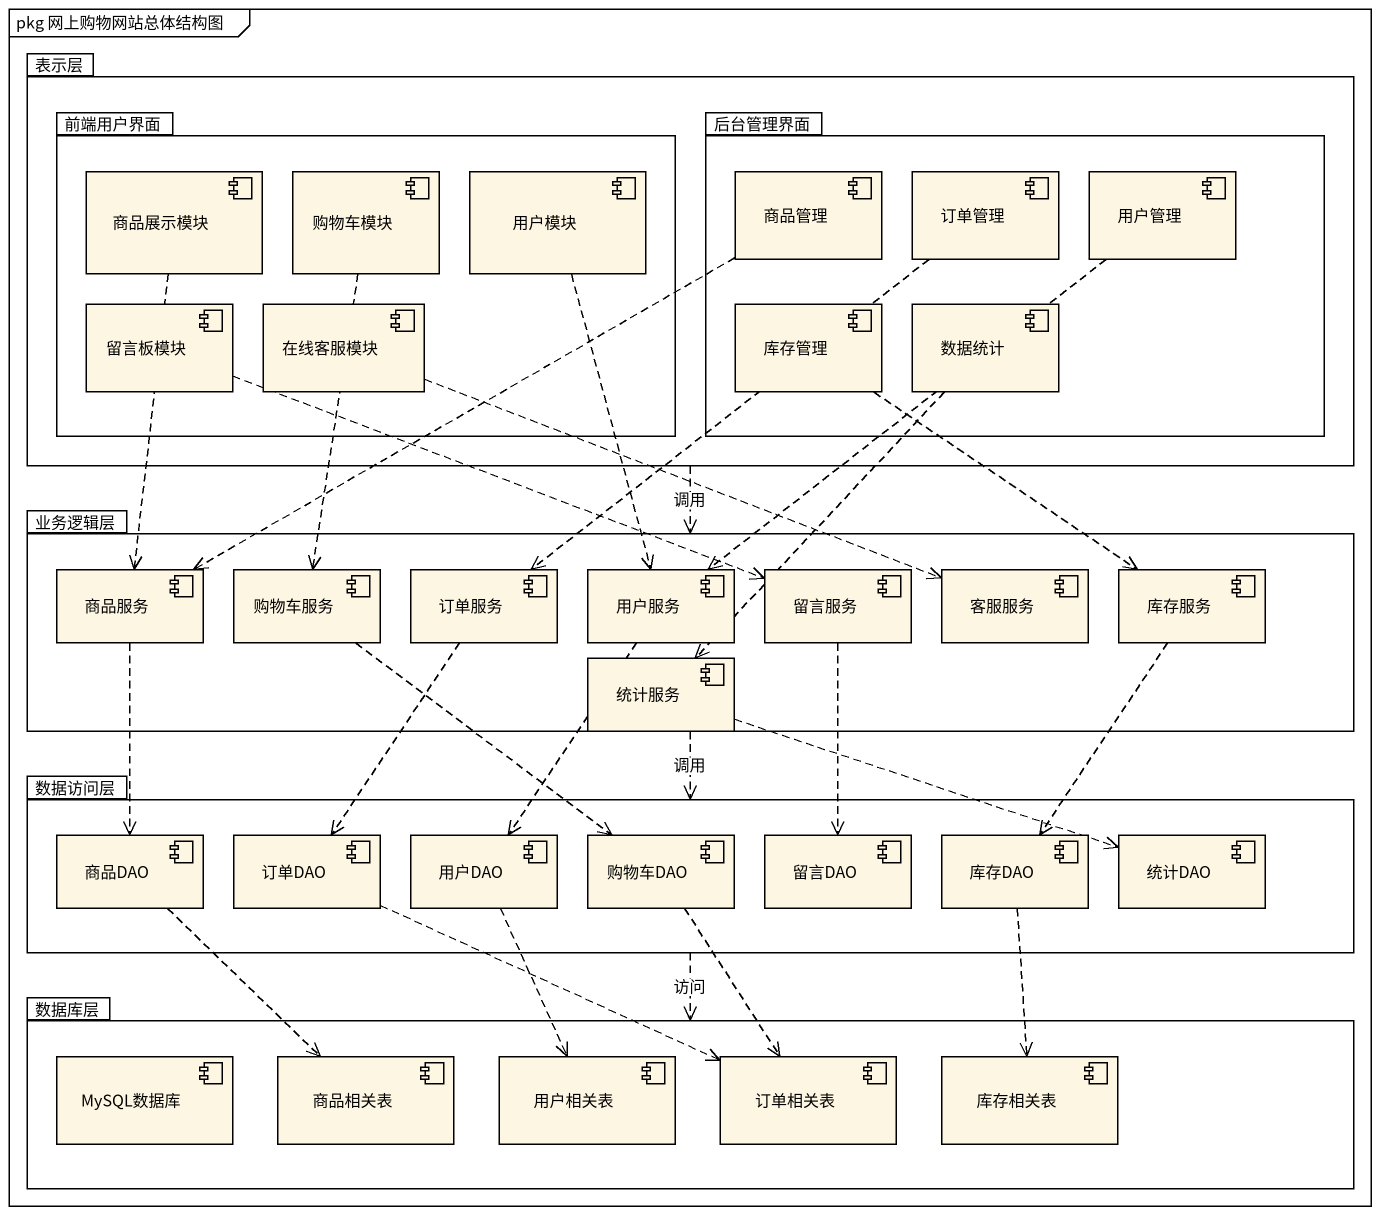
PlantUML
@startuml
mainframe pkg 网上购物网站总体结构图
package 表示层 {
  package 前端用户界面 {
    component 商品展示模块
    component 购物车模块
    component 用户模块
    component 留言板模块
    component 在线客服模块
  }
  package 后台管理界面 {
    component 商品管理
    component 订单管理
    component 用户管理
    component 库存管理
    component 数据统计
  }
}
package 业务逻辑层 {
  component 商品服务
  component 购物车服务
  component 订单服务
  component 用户服务
  component 留言服务
  component 客服服务
  component 库存服务
  component 统计服务
}
package 数据访问层 {
  component 商品DAO
  component 订单DAO
  component 用户DAO
  component 购物车DAO
  component 留言DAO
  component 库存DAO
  component 统计DAO
}
package 数据库层 {
  component MySQL数据库
  component 商品相关表
  component 用户相关表
  component 订单相关表
  component 库存相关表
}
表示层 ..> 业务逻辑层 : 调用
商品展示模块 ..> 商品服务
购物车模块 ..> 购物车服务
用户模块 ..> 用户服务
商品管理 .left.> 商品服务
订单管理 ..> 订单服务
用户管理 ..> 用户服务
留言板模块 .right.> 留言服务
在线客服模块 .right.> 客服服务
库存管理 ..> 库存服务
数据统计 ..> 统计服务
业务逻辑层 ..> 数据访问层 : 调用
商品服务 ..> 商品DAO
购物车服务 ..> 购物车DAO
订单服务 ..> 订单DAO
用户服务 ..> 用户DAO
留言服务 ..> 留言DAO
库存服务 ..> 库存DAO
统计服务 .right.> 统计DAO
数据访问层 ..> 数据库层 : 访问
商品DAO ..> 商品相关表
订单DAO .right.> 订单相关表
用户DAO ..> 用户相关表
购物车DAO ..> 订单相关表
库存DAO ..> 库存相关表
@enduml
